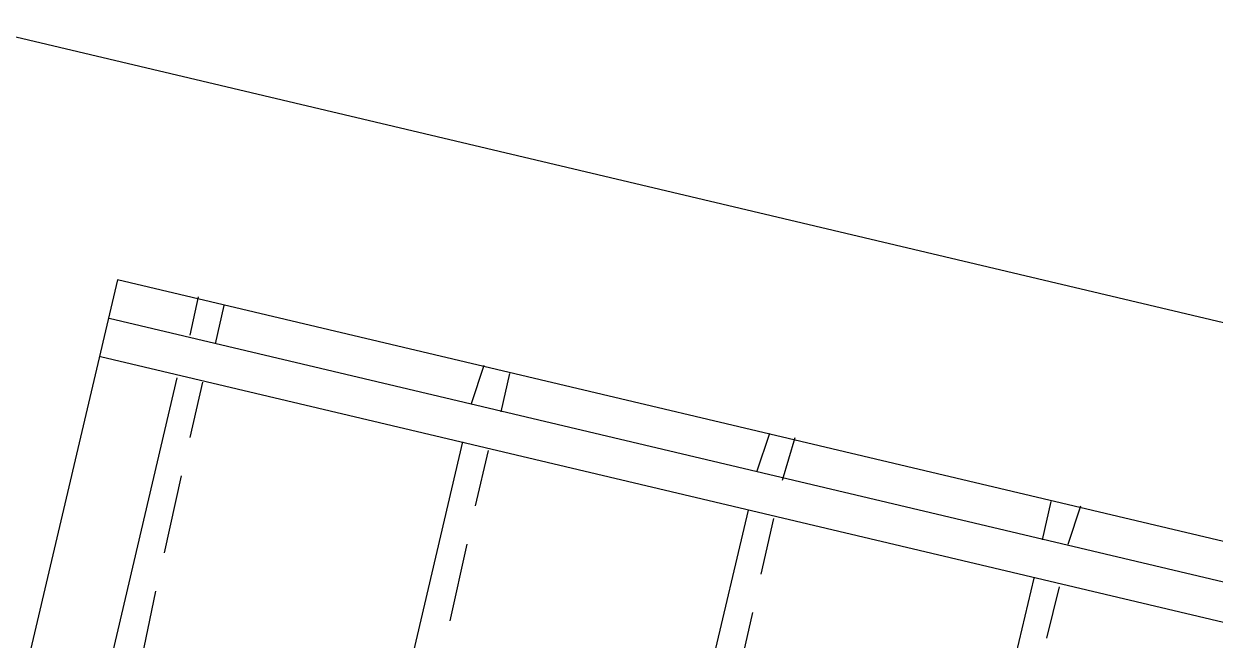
# Model space of a CAD drawing. Header units: feet. Extents: x -84 to 198, y -22 to 181.
# Drawn here: x 71.427 to 75.153, y 149.158 to 151.084 of the extents above; entities that cross this region are included whole.
import ezdxf

# ---------------------------------------------------------------- set-up
doc = ezdxf.new("R2010")
doc.units = ezdxf.units.FT
doc.layers.add('A-LINEA', color=7, linetype='CONTINUOUS')

msp = doc.modelspace()

# ---------------------------------------------------------------- linework, layer by layer
at = {"layer": 'A-LINEA'}
for p, q in [((96.9333, 145.0044), (71.2267, 151.0844)), ((96.9333, 145.0044), (71.2267, 151.0844)), ((71.72, 150.2844), (69.8133, 142.1778)), ((71.72, 150.2844), (69.8133, 142.1778)), ((96.1333, 144.5111), (71.72, 150.2844)), ((96.1333, 144.5111), (71.72, 150.2844)), ((71.9467, 150.1111), (71.9733, 150.2311)), ((71.9467, 150.1111), (71.9733, 150.2311)), ((71.9467, 150.1111), (71.9733, 150.2311)), ((71.9467, 150.1111), (71.9733, 150.2311)), ((72.0267, 150.0844), (72.0533, 150.2044)), ((72.0267, 150.0844), (72.0533, 150.2044)), ((72.0267, 150.0844), (72.0533, 150.2044)), ((72.0267, 150.0844), (72.0533, 150.2044)), ((71.6933, 150.1644), (88.8933, 146.0978)), ((71.6933, 150.1644), (88.8933, 146.0978)), ((71.6667, 150.0444), (88.8667, 145.9778)), ((71.6667, 150.0444), (88.8667, 145.9778)), ((72.8267, 149.8978), (72.8667, 150.0178)), ((72.8267, 149.8978), (72.8667, 150.0178)), ((72.8267, 149.8978), (72.8667, 150.0178)), ((72.8267, 149.8978), (72.8667, 150.0178)), ((71.0267, 146.2311), (71.9067, 149.9778)), ((71.0267, 146.2311), (71.9067, 149.9778)), ((71.9467, 149.7911), (71.9867, 149.9644)), ((71.9467, 149.7911), (71.9867, 149.9644)), ((71.9467, 149.7911), (71.9867, 149.9644)), ((71.9467, 149.7911), (71.9867, 149.9644)), ((72.92, 149.8711), (72.9467, 149.9911)), ((72.92, 149.8711), (72.9467, 149.9911)), ((72.92, 149.8711), (72.9467, 149.9911)), ((72.92, 149.8711), (72.9467, 149.9911)), ((71.92, 146.0178), (72.8, 149.7778)), ((71.92, 146.0178), (72.8, 149.7778)), ((73.72, 149.6844), (73.76, 149.8044)), ((73.72, 149.6844), (73.76, 149.8044)), ((73.72, 149.6844), (73.76, 149.8044)), ((73.72, 149.6844), (73.76, 149.8044)), ((73.8, 149.6578), (73.84, 149.7911)), ((73.8, 149.6578), (73.84, 149.7911)), ((73.8, 149.6578), (73.84, 149.7911)), ((73.8, 149.6578), (73.84, 149.7911)), ((72.84, 149.5778), (72.88, 149.7511)), ((72.84, 149.5778), (72.88, 149.7511)), ((72.84, 149.5778), (72.88, 149.7511)), ((72.84, 149.5778), (72.88, 149.7511)), ((71.8667, 149.4311), (71.92, 149.6711)), ((71.8667, 149.4311), (71.92, 149.6711)), ((71.8667, 149.4311), (71.92, 149.6711)), ((71.8667, 149.4311), (71.92, 149.6711)), ((74.6133, 149.4711), (74.64, 149.5911)), ((74.6133, 149.4711), (74.64, 149.5911)), ((74.6133, 149.4711), (74.64, 149.5911)), ((74.6133, 149.4711), (74.64, 149.5911)), ((72.8133, 145.8178), (73.6933, 149.5644)), ((72.8133, 145.8178), (73.6933, 149.5644)), ((74.6933, 149.4578), (74.7333, 149.5778)), ((74.6933, 149.4578), (74.7333, 149.5778)), ((74.6933, 149.4578), (74.7333, 149.5778)), ((74.6933, 149.4578), (74.7333, 149.5778)), ((73.7333, 149.3644), (73.7733, 149.5378)), ((73.7333, 149.3644), (73.7733, 149.5378)), ((73.7333, 149.3644), (73.7733, 149.5378)), ((73.7333, 149.3644), (73.7733, 149.5378)), ((72.76, 149.2178), (72.8133, 149.4578)), ((72.76, 149.2178), (72.8133, 149.4578)), ((72.76, 149.2178), (72.8133, 149.4578)), ((72.76, 149.2178), (72.8133, 149.4578)), ((73.7067, 145.6044), (74.5867, 149.3511)), ((73.7067, 145.6044), (74.5867, 149.3511)), ((71.7867, 149.0578), (71.84, 149.3111)), ((71.7867, 149.0578), (71.84, 149.3111)), ((71.7867, 149.0578), (71.84, 149.3111)), ((71.7867, 149.0578), (71.84, 149.3111)), ((74.6267, 149.1644), (74.6667, 149.3244)), ((74.6267, 149.1644), (74.6667, 149.3244)), ((74.6267, 149.1644), (74.6667, 149.3244)), ((74.6267, 149.1644), (74.6667, 149.3244)), ((73.6533, 149.0044), (73.7067, 149.2444)), ((73.6533, 149.0044), (73.7067, 149.2444)), ((73.6533, 149.0044), (73.7067, 149.2444)), ((73.6533, 149.0044), (73.7067, 149.2444))]:
    msp.add_line(p, q, dxfattribs=at)

doc.saveas('drawing.dxf')
